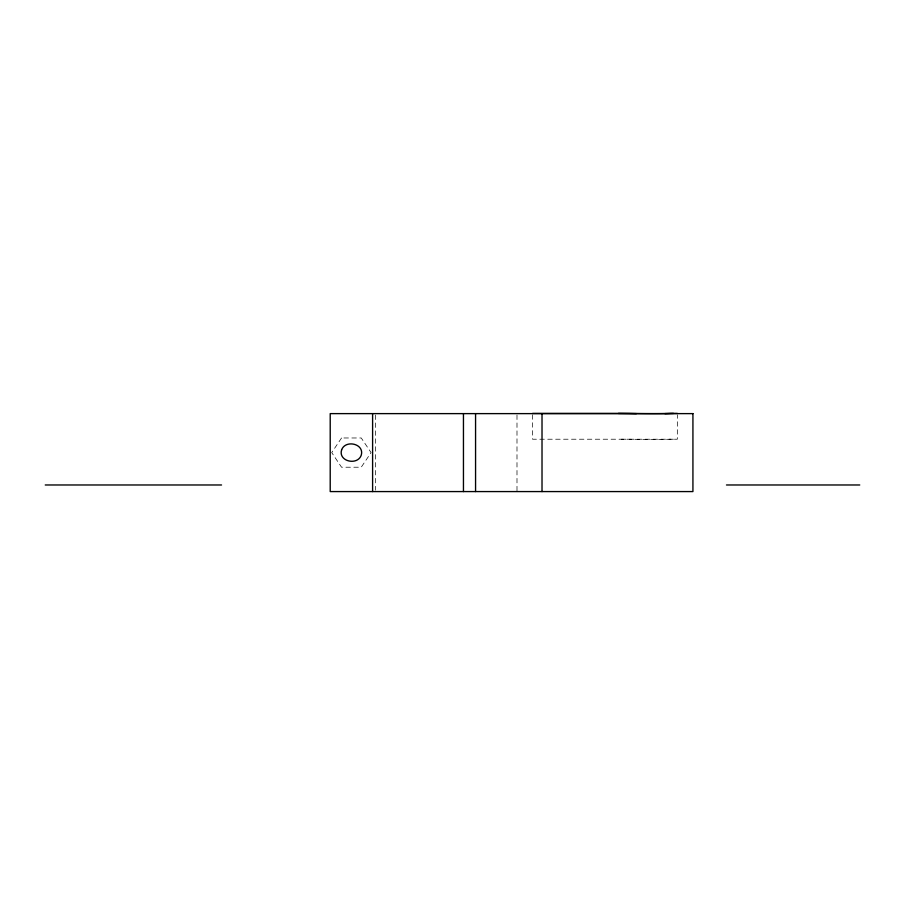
<?xml version="1.0" encoding="UTF-8"?>
<svg xmlns="http://www.w3.org/2000/svg" width="905" height="905" viewBox="0 0 905 905"><rect width="100%" height="100%" fill="white"/><g stroke="black" fill="none" stroke-linecap="round" stroke-linejoin="round"><path stroke-width="0.68" stroke-dasharray="4.53 3.39" d="M532.581 414.784L532.559 439.219L628.964 439.219A72.536 2.115 1.5 0 0 670.356 439.219L677.325 439.219L677.336 414.784M673.444 439.219L618.387 439.219M516.993 415.01L516.993 491.573M375.552 415.01L375.552 490.171M341.558 437.975L331.716 452.591L341.558 467.218L361.242 467.218L371.084 452.591L361.242 437.975L341.558 437.975"/><path stroke-width="1.36" d="M664.904 413.619L673.456 413.427M532.581 413.427L628.975 413.427A72.536 2.115 1.5 0 0 670.379 413.427L677.336 413.427M45.25 484.978L221.544 484.978M726.466 484.978L859.75 484.978M618.409 413.427L636.407 413.619M542.016 413.619L542.016 491.573M475.566 413.619L475.566 491.573M463.451 413.619L463.451 491.573M372.6 413.619L372.6 491.573M341.615 449.864C337.995 461.414 357.373 465.871 361.197 455.328C364.817 443.778 345.439 439.321 341.615 449.864M692.925 413.619L330.212 413.619L330.212 491.573L692.925 491.573L692.925 413.619"/></g></svg>
